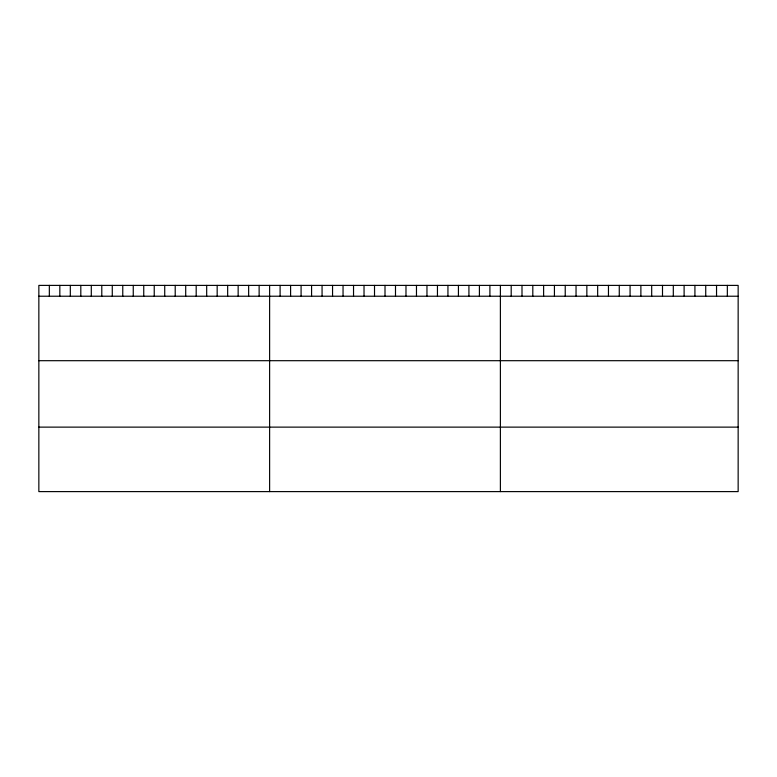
<?xml version="1.0" encoding="UTF-8"?>
<svg xmlns="http://www.w3.org/2000/svg" width="777" height="777" viewBox="0 0 777 777"><rect width="100%" height="100%" fill="white"/><g stroke="black" fill="none" stroke-linecap="round" stroke-linejoin="round"><path stroke-width="1.17" d="M738.15 296.222L738.15 491.608L38.85 491.608L38.85 285.392L738.15 285.392L738.15 296.222L38.85 296.222M38.85 360.693L738.15 360.693M38.85 427.127L738.15 427.127M727.34 285.392L727.34 296.222M716.54 285.392L716.54 296.222M705.73 285.392L705.73 296.222M694.92 285.392L694.92 296.222M684.11 285.392L684.11 296.222M673.309 285.392L673.309 296.222M662.499 285.392L662.499 296.222M651.689 285.392L651.689 296.222M640.879 285.392L640.879 296.222M630.079 285.392L630.079 296.222M619.269 285.392L619.269 296.222M608.459 285.392L608.459 296.222M597.659 285.392L597.659 296.222M586.849 285.392L586.849 296.222M576.039 285.392L576.039 296.222M565.229 285.392L565.229 296.222M554.428 285.392L554.428 296.222M543.618 285.392L543.618 296.222M532.808 285.392L532.808 296.222M521.998 285.392L521.998 296.222M511.198 285.392L511.198 296.222M500.388 285.392L500.388 491.608M489.898 285.392L489.898 296.222M479.409 285.392L479.409 296.222M468.919 285.392L468.919 296.222M458.43 285.392L458.43 296.222M447.94 285.392L447.94 296.222M437.451 285.392L437.451 296.222M426.962 285.392L426.962 296.222M416.472 285.392L416.472 296.222M405.982 285.392L405.982 296.222M395.493 285.392L395.493 296.222M385.003 285.392L385.003 296.222M374.514 285.392L374.514 296.222M364.024 285.392L364.024 296.222M353.535 285.392L353.535 296.222M343.045 285.392L343.045 296.222M332.556 285.392L332.556 296.222M322.067 285.392L322.067 296.222M311.577 285.392L311.577 296.222M301.087 285.392L301.087 296.222M290.598 285.392L290.598 296.222M280.108 285.392L280.108 296.222M269.619 285.392L269.619 491.608M259.13 285.392L259.13 296.222M248.64 285.392L248.64 296.222M238.15 285.392L238.15 296.222M227.661 285.392L227.661 296.222M217.171 285.392L217.171 296.222M206.682 285.392L206.682 296.222M196.192 285.392L196.192 296.222M185.703 285.392L185.703 296.222M175.213 285.392L175.213 296.222M164.724 285.392L164.724 296.222M154.234 285.392L154.234 296.222M143.745 285.392L143.745 296.222M133.255 285.392L133.255 296.222M122.766 285.392L122.766 296.222M112.276 285.392L112.276 296.222M101.787 285.392L101.787 296.222M91.297 285.392L91.297 296.222M80.808 285.392L80.808 296.222M70.319 285.392L70.319 296.222M59.829 285.392L59.829 296.222M49.339 285.392L49.339 296.222"/></g></svg>
